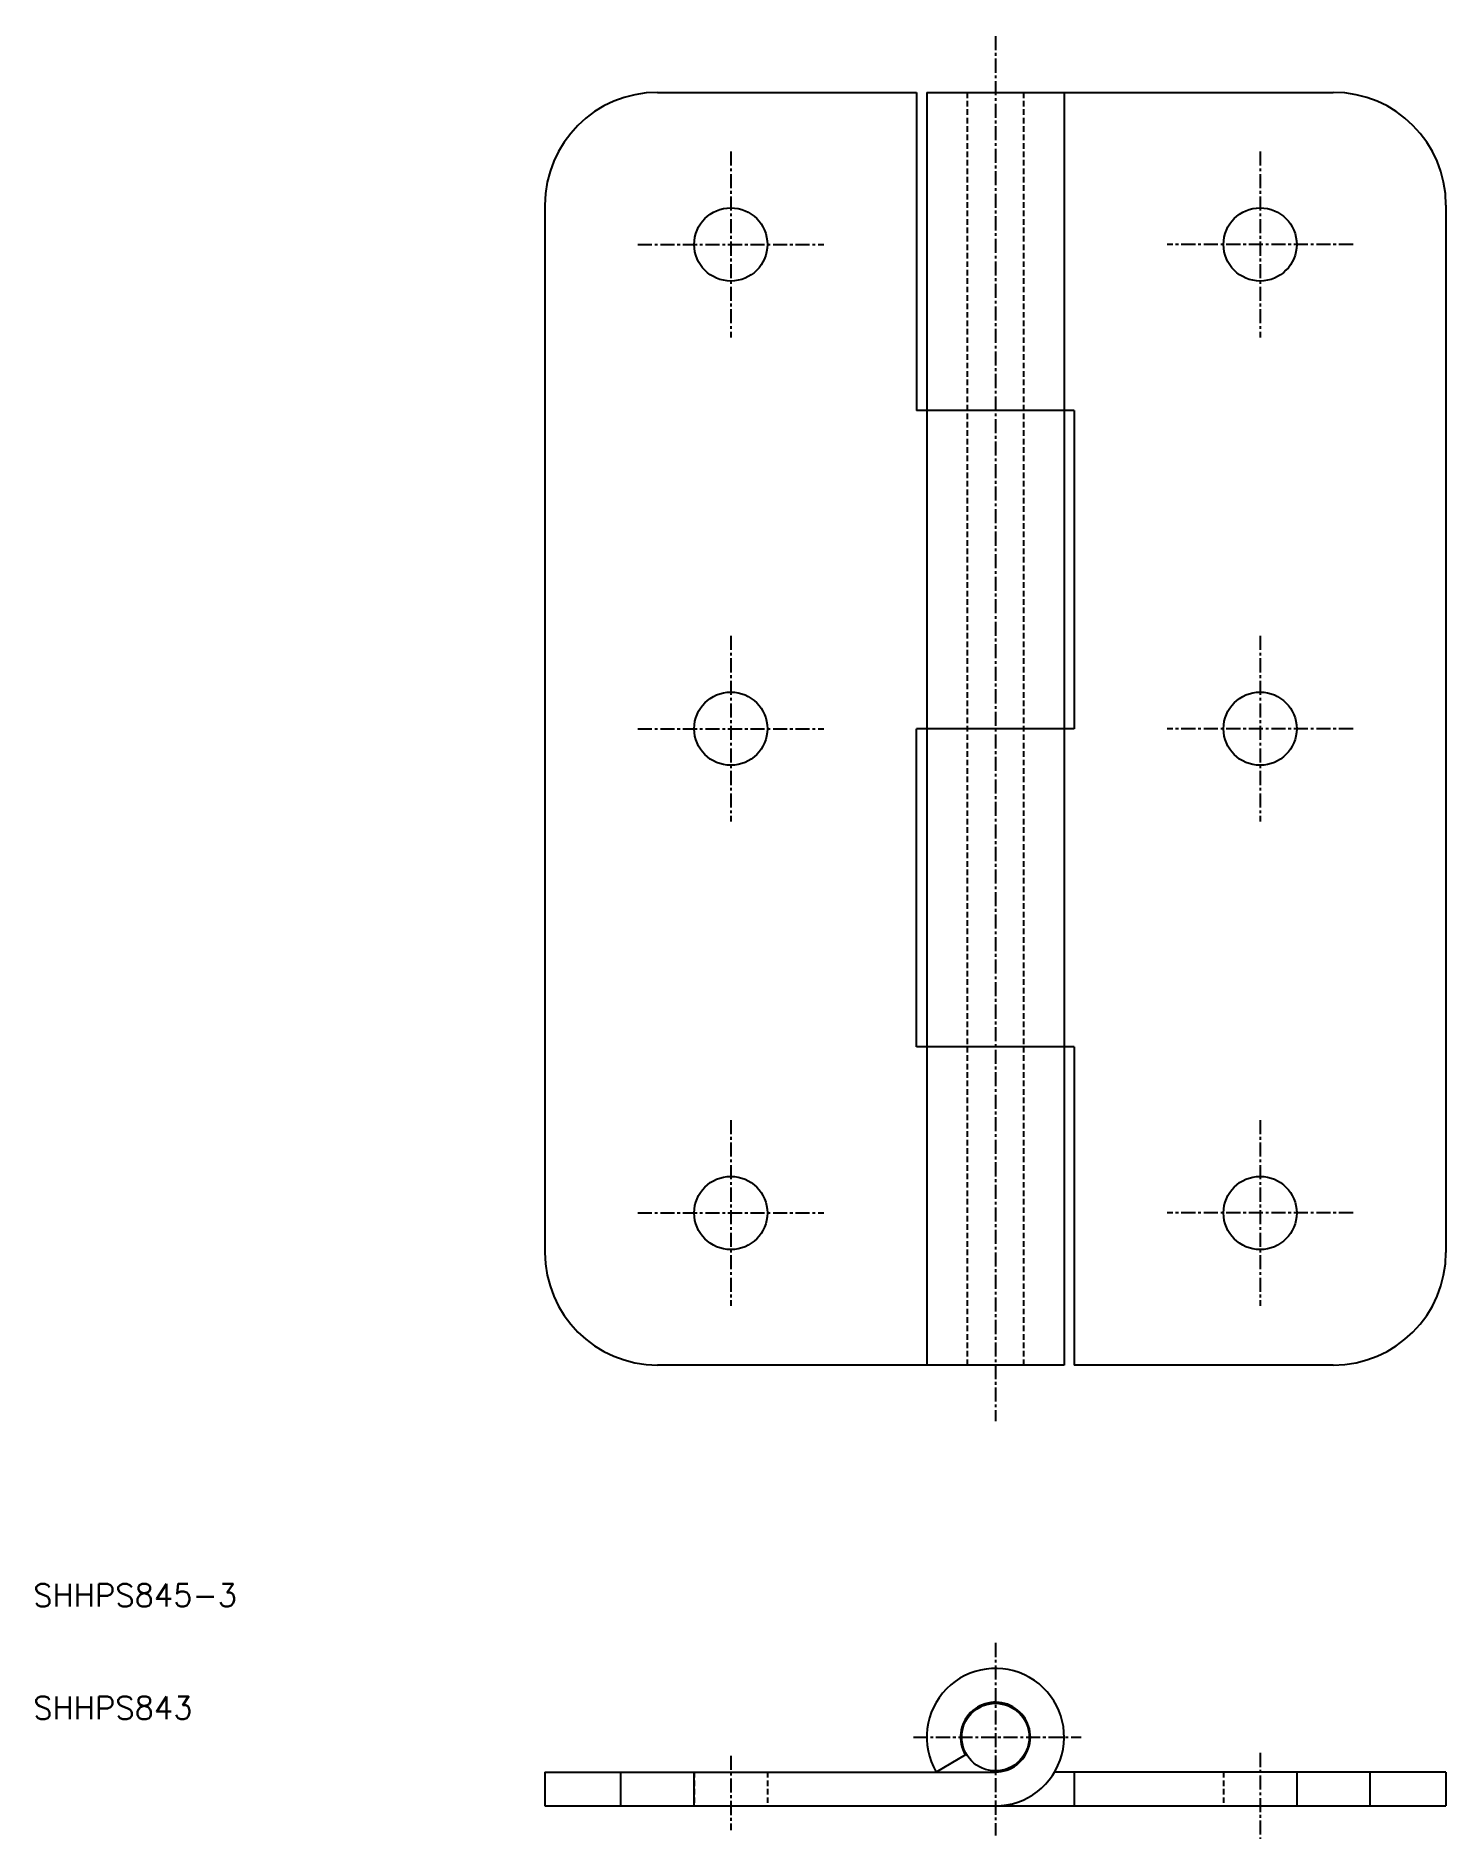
# Model space of a CAD drawing. Extents: x -85 to 40, y -9 to 151.
import ezdxf

# ---------------------------------------------------------------- set-up
doc = ezdxf.new("R2010")
doc.units = 0
doc.linetypes.add('CENTER', pattern=[2, 1.25, -0.25, 0.25, -0.25])
doc.linetypes.add('DASHED', pattern=[0.75, 0.5, -0.25])
doc.layers.get('0').update_dxf_attribs({"linetype": 'CONTINUOUS'})
doc.layers.add('CENTER', color=1, linetype='CENTER')
doc.styles.get("Standard").update_dxf_attribs({"font": 'txt.shx', "bigfont": 'bigfont.shx'})

msp = doc.modelspace()

# ---------------------------------------------------------------- linework, layer by layer
at = {"color": 7, "linetype": 'CONTINUOUS'}
for p, q in [((-30, 146.04), (-7, 146.04)), ((-7, 146.04), (-7, 117.79)), ((-6.1, 146.04), (-6.1, 33.04)), ((-6.1, 146.04), (30, 146.04)), ((6.1, 146.04), (6.1, 33.04)), ((-40, 136.04), (-40, 43.04)), ((40, 136.04), (40, 43.04)), ((7, 117.79), (-7, 117.79)), ((7, 117.79), (7, 89.54)), ((7, 89.54), (-7, 89.54)), ((-7, 61.29), (-7, 89.54)), ((7, 61.29), (-7, 61.29)), ((7, 61.29), (7, 33.04)), ((6.1, 33.04), (-30, 33.04)), ((30, 33.04), (7, 33.04)), ((-2.67, -1.58), (-5.25, -3.1)), ((-40, -3.1), (0, -3.1)), ((-40, -3.1), (-40, -6.1)), ((-33.25, -6.1), (-33.25, -3.1)), ((-26.75, -6.1), (-26.75, -3.1)), ((7, -3.1), (5.25, -3.1)), ((40, -3.1), (7, -3.1)), ((7, -3.1), (7, -6.1)), ((26.75, -3.1), (26.75, -6.1)), ((33.25, -3.1), (33.25, -6.1)), ((40, -3.1), (40, -6.1)), ((-40, -6.1), (7, -6.1)), ((7, -6.1), (40, -6.1))]:
    msp.add_line(p, q, dxfattribs=at)
at = {"color": 3, "linetype": 'DASHED'}
for p, q in [((-2.5, 146.04), (-2.5, 33.04)), ((2.5, 146.04), (2.5, 33.04)), ((-26.75, -3.1), (-26.75, -6.1)), ((-20.25, -3.1), (-20.25, -6.1)), ((20.25, -3.1), (20.25, -6.1)), ((26.75, -3.1), (26.75, -6.1)), ((26.75, -3.1), (26.75, -6.1))]:
    msp.add_line(p, q, dxfattribs=at)
at = {"color": 7, "linetype": 'CONTINUOUS'}
for centre, radius in [((-23.5, 132.54), 3.25), ((23.5, 132.54), 3.25), ((-23.5, 89.54), 3.25), ((23.5, 89.54), 3.25), ((-23.5, 46.54), 3.25), ((23.5, 46.54), 3.25), ((0, 0), 3)]:
    msp.add_circle(centre, radius, dxfattribs=at)
for centre, radius, start, end in [((-30, 136.04), 10, 90, 180), ((30, 136.04), 10, 0, 90), ((-30, 43.04), 10, 180, 270), ((30, 43.04), 10, 270, 0), ((0, 0), 6.1, 270, 210.5438), ((0, 0), 3.1, 270, 210.5438)]:
    msp.add_arc(centre, radius, start, end, dxfattribs=at)
at = {"layer": 'CENTER', "color": 1, "linetype": 'CENTER'}
for p, q in [((0, 151.04), (0, 28.04)), ((-23.5, 140.79), (-23.5, 124.29)), ((23.5, 140.79), (23.5, 124.29)), ((-31.75, 132.54), (-15.25, 132.54)), ((31.75, 132.54), (15.25, 132.54)), ((-23.5, 97.79), (-23.5, 81.29)), ((23.5, 97.79), (23.5, 81.29)), ((-31.75, 89.54), (-15.25, 89.54)), ((31.75, 89.54), (15.25, 89.54)), ((-23.5, 54.79), (-23.5, 38.29)), ((23.5, 54.79), (23.5, 38.29)), ((-31.75, 46.54), (-15.25, 46.54)), ((31.75, 46.54), (15.25, 46.54)), ((0, 8.36), (0, -8.73)), ((-7.28, 0), (7.6, 0)), ((23.5, -1.41), (23.5, -9.04)), ((-23.49, -1.67), (-23.49, -8.27))]:
    msp.add_line(p, q, dxfattribs=at)

# ---------------------------------------------------------------- texts
at = {"color": 7, "linetype": 'CONTINUOUS'}
for s, p in [('SHHPS845-3', (-85.44, 11.6)), ('SHHPS843', (-85.44, 1.6))]:
    msp.add_text(s, height=2, dxfattribs=at).set_placement(p)

doc.saveas('drawing.dxf')
